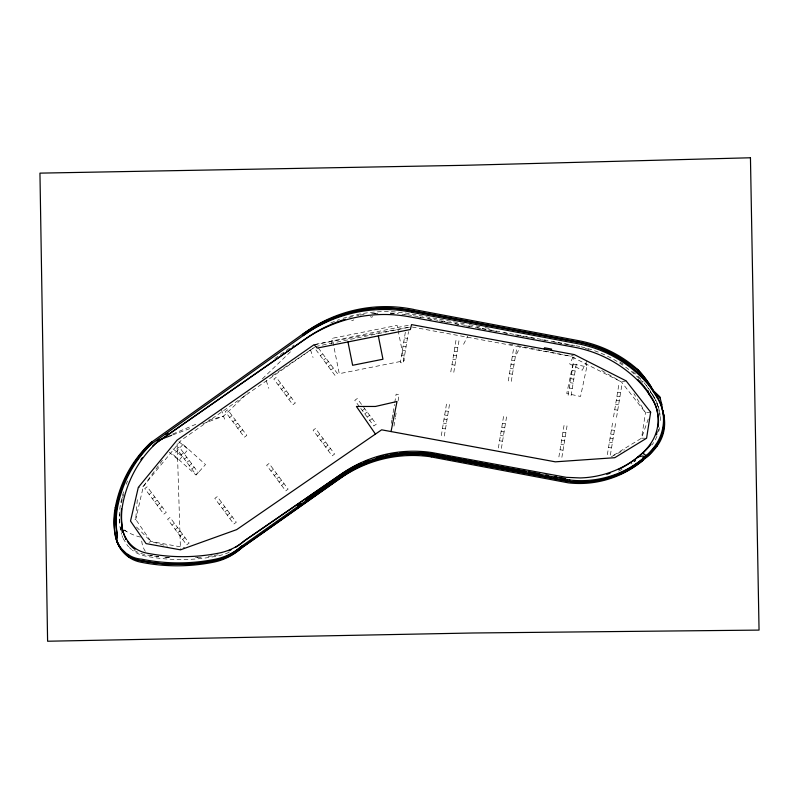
<?xml version="1.0" encoding="UTF-8"?>
<svg xmlns="http://www.w3.org/2000/svg" width="799" height="799" viewBox="0 0 799 799"><rect width="100%" height="100%" fill="white"/><g stroke="black" fill="none" stroke-linecap="round" stroke-linejoin="round"><path stroke-width="0.6" stroke-dasharray="4 3" d="M137.318 499.675L135.72 519.38L150.951 541.472L167.48 546.156M331.475 344.109L332.214 338.327L397.113 325.393L404.164 360.748L339.255 373.682L332.214 338.327M573.742 359.4L574.042 357.003M586.346 365.792L586.646 363.395M405.343 332.264L400.359 362.636L403.345 363.126L408.519 331.625M391.34 423.39L391.9 419.974M392.089 418.836L392.908 413.802M393.108 412.634L394.446 404.444M394.736 402.656L396.134 394.157L399.12 394.646L398.132 400.718M393.957 426.147L395.265 418.187M395.445 417.048L396.284 411.944M648.269 418.966L641.527 438.192L611.365 456.638M463.58 344.319L467.755 336.089M516.613 354.087L520.269 346.886M586.955 360.998L582.251 370.257L569.647 363.865L574.351 354.606L570.716 356.234L411.155 326.831L334.342 342.661M162.397 460.254L143.361 486.361L135.72 519.38L132.594 520.389M202.636 423.87L223.55 416.149L248.159 392.479M262.372 378.816L291.096 351.2M229.653 417.448L232.08 415.63M181.163 454.721L183.59 452.913M278.182 384.978L280.609 383.17M320.309 355.675L322.736 353.867M232.879 421.782L235.305 419.964M184.389 459.055L186.816 457.248M281.408 389.323L283.835 387.505M235.315 425.058L237.752 423.25M323.535 360.009L325.962 358.202M186.836 462.341L189.263 460.534M283.845 392.599L286.282 390.791M149.103 494.411L151.53 492.603M237.762 428.334L240.189 426.526M325.982 363.285L328.409 361.478M189.273 465.617L191.7 463.81M286.292 395.875L288.719 394.067M240.269 431.71L242.706 429.902M328.419 366.571L330.846 364.763M191.79 468.993L194.217 467.175M152.329 498.746L154.756 496.938M288.799 399.25L291.236 397.443M330.936 369.937L333.363 368.129M154.776 502.022L157.203 500.214M157.213 505.298L159.64 503.49M159.73 508.673L162.157 506.866M171.965 525.103L174.392 523.295M175.191 529.437L177.618 527.63M177.638 532.713L180.065 530.906M219.156 504.249L221.583 502.441M180.075 535.999L182.502 534.181M317.433 436.084L319.86 434.276M270.981 471.13L273.408 469.323M222.382 508.583L224.809 506.776M182.591 539.365L185.018 537.557M320.659 440.419L323.096 438.611M224.819 511.869L227.256 510.062M274.207 475.465L276.634 473.657M362.337 410.546L364.773 408.738M227.266 515.145L229.693 513.338M323.106 443.695L325.533 441.887M276.654 478.741L279.081 476.933M364.783 413.832L367.21 412.024M325.543 446.981L327.98 445.173M229.772 518.521L232.209 516.703M279.091 482.027L281.528 480.219M367.22 417.108L369.657 415.3M328.059 450.346L330.486 448.539M281.608 485.393L284.035 483.585M369.737 420.484L372.164 418.666M274.786 358.531L294.132 345.048M272.179 375.88L314.576 347.225M611.425 456.698L624.608 449.777M149.004 542.331L150.951 541.472L184.669 547.585M172.724 434.057L196.814 423.879M172.814 434.886L191.271 428.064M208.569 420.184L223.55 416.149M626.136 380.883L621.482 381.992L570.716 356.234L514.396 345.048M315.225 344.459L409.218 325.083M333.123 342.921L315.615 346.526L181.313 440.109L143.361 486.361L138.317 487.37M314.067 344.699L409.947 327.051M650.646 412.184L645.502 412.664L621.482 381.992L600.059 369.547M645.582 438.222L641.527 438.192L645.502 412.664L633.887 393.597M404.414 337.907L407.4 338.406M512.339 356.204L515.325 356.694M454.851 347.136L457.847 347.625M403.735 342.062L406.721 342.551M511.65 360.349L514.646 360.838M572.164 370.466L575.15 370.956M454.172 351.29L457.168 351.78M403.076 346.097L406.062 346.586M510.99 364.384L513.977 364.873M571.485 374.621L574.471 375.111M453.512 355.325L456.499 355.815M402.416 350.132L405.403 350.621M510.331 368.419L513.318 368.908M452.853 359.36L455.839 359.85M570.826 378.656L573.812 379.145M570.166 382.691L573.153 383.18M401.537 355.465L404.524 355.954M509.452 373.752L512.449 374.242M451.974 364.694L454.961 365.183M617.607 392.149L620.603 392.639M569.288 388.024L572.274 388.514M616.928 396.294L619.924 396.783M616.269 400.329L619.255 400.818M615.61 404.364L618.596 404.853M614.731 409.697L617.717 410.187M611.415 429.912L614.411 430.401M610.736 434.067L613.722 434.556M445.373 410.876L448.359 411.365M610.076 438.102L613.063 438.591M562.935 432.199L565.922 432.688M502.431 423.23L505.427 423.72M444.693 415.021L447.68 415.51M609.417 442.137L612.404 442.626M562.256 436.354L565.243 436.843M501.752 427.375L504.738 427.864M444.024 419.056L447.021 419.545M608.538 447.47L611.525 447.959M561.597 440.389L564.583 440.878M501.093 431.41L504.079 431.899M443.365 423.09L446.361 423.58M560.928 444.424L563.924 444.913M500.434 435.445L503.42 435.934M442.496 428.424L445.482 428.913M560.059 449.757L563.045 450.246M499.555 440.778L502.541 441.268M464.329 323.775L413.003 314.317A138.816 138.816 0 0 0 342.761 318.421M469.223 324.684L480.219 326.711M485.113 327.61L491.215 328.739M413.363 315.785L574.681 345.518M417.258 316.863L420.923 317.533M428.264 318.891L431.929 319.56M439.26 320.918L442.926 321.588M444.144 321.817L447.81 322.496M455.15 323.845L458.816 324.514M466.147 325.872L469.812 326.541M477.143 327.9L480.808 328.569M482.037 328.798L486.921 329.697M488.139 329.927L491.814 330.596M493.033 330.826L496.698 331.505M504.029 332.853L507.695 333.533M515.025 334.881L518.701 335.55M519.919 335.78L524.803 336.679M526.032 336.908L529.697 337.577M530.916 337.807L534.581 338.486M541.922 339.835L545.587 340.514M552.918 341.862L556.583 342.541M557.802 342.761L562.696 343.66M563.914 343.89L567.58 344.559M568.808 344.788L572.474 345.468M509.502 344.069L513.178 344.798M124.544 530.176L126.632 531.545M178.886 441.697L188.135 449.288L179.076 460.324L167.98 451.215M173.023 448.848L182.262 456.439M136.479 527.01L150.951 541.472M646.351 385.547L654.581 397.802L658.945 409.078M361.538 404.404L357.193 398.571L354.766 400.379L359.111 406.212M363.665 407.26L376.269 424.179L373.842 425.987L359.82 407.17M318.392 348.034L337.468 373.642L335.041 375.45L315.965 349.842M650.356 391.979L651.724 394.027M652.413 395.046L654.94 399.27M123.116 538.416L127.311 545.278A30.692 30.692 0 0 0 128.639 546.806M656.758 402.886L658.216 406.651M121.328 533.173L121.708 534.251M122.067 535.72L122.686 537.497M310.511 349.872L313.058 357.533M266.267 380.704L268.814 388.364M221.283 409.348L224.569 419.195M177.148 443.675L180.464 549.832M330.766 322.946A138.816 138.816 0 0 1 339.445 319.55M140.464 537.098A50.547 50.547 0 0 1 122.457 528.818M145.318 551.34A22.162 22.162 0 0 1 141.643 538.945M632.628 371.465A95.131 95.131 0 0 1 643.205 381.762M644.004 382.691A95.131 95.131 0 0 1 654.581 397.802A41.828 41.828 0 0 1 659.924 416.079M619.824 361.907A121.927 121.927 0 0 1 624.229 364.903M658.576 429.103A41.828 41.828 0 0 1 657.697 432.009M353.478 319.7A1.159 1.159 0 0 1 351.63 320.469M372.614 316.474A1.159 1.159 0 0 1 370.486 316.484M633.827 461.872A97.907 97.907 0 0 0 635.724 460.514A97.907 97.907 0 0 1 631.02 463.939M659.614 427.615A41.828 41.828 0 0 1 657.717 434.426M656.958 436.304A41.828 41.828 0 0 1 654.171 441.687M653.632 442.546A41.828 41.828 0 0 1 651.894 445.033M659.305 410.546A41.828 41.828 0 0 1 660.004 414.531M660.214 416.539A41.828 41.828 0 0 1 660.254 422.601M639.35 378.746A95.131 95.131 0 0 0 632.988 372.933A121.927 121.927 0 0 0 624.588 366.381M640.219 379.625A95.131 95.131 0 0 1 642.746 382.312M575.899 345.747A121.927 121.927 0 0 1 580.084 346.586M581.123 346.826A121.927 121.927 0 0 1 622.84 365.153M373.912 313.617A138.816 138.816 0 0 1 378.556 313.288M390.222 313.138A138.816 138.816 0 0 1 398.361 313.627M404.164 314.267A138.816 138.816 0 0 1 406.471 314.586M407.62 314.766A138.816 138.816 0 0 1 412.214 315.565M218.107 554.806A185.408 185.408 0 0 1 213.323 555.665M212.125 555.854A185.408 185.408 0 0 1 207.331 556.553M201.298 557.243A185.408 185.408 0 0 1 195.256 557.742M169.797 557.662A185.408 185.408 0 0 1 164.964 557.243M158.931 556.553A185.408 185.408 0 0 1 156.534 556.224M152.939 555.665A185.408 185.408 0 0 1 150.542 555.255M120.579 529.517A69.863 69.863 0 0 1 120.259 527.32M119.84 522.906A69.863 69.863 0 0 1 119.84 514.037M229.193 552.289A56.719 56.719 0 0 1 217.438 555.994A185.408 185.408 0 0 1 145.118 555.994A30.692 30.692 0 0 1 132.364 550.201M121.438 502.901A112.899 112.899 0 0 1 122.247 499.415M122.537 498.256A112.899 112.899 0 0 1 123.835 493.662M131.575 549.572A30.692 30.692 0 0 1 129.338 547.535M622.081 469.343A97.907 97.907 0 0 1 615.829 472.399M120.609 530.236A69.863 69.863 0 0 1 120.609 503.769A112.899 112.899 0 0 1 124.195 489.917M585.108 348.364A121.927 121.927 0 0 1 589.183 349.612M348.744 317.543A138.816 138.816 0 0 1 353.278 316.434M356.694 315.715A138.816 138.816 0 0 1 358.981 315.275M360.129 315.066A138.816 138.816 0 0 1 364.743 314.347M371.695 313.558A138.816 138.816 0 0 1 378.676 313.128M390.331 313.178A138.816 138.816 0 0 1 396.154 313.568M401.947 314.207A138.816 138.816 0 0 1 404.254 314.536M126.212 484.304A112.899 112.899 0 0 1 127.56 480.988M134.492 550.451A30.692 30.692 0 0 0 144.759 554.526A185.408 185.408 0 0 0 159.131 556.803M197.882 557.303A185.408 185.408 0 0 1 195.465 557.512M168.799 557.682A185.408 185.408 0 0 1 163.955 557.303M455.969 340.354L450.796 371.865L453.792 372.354L458.956 340.843L455.969 340.354M446.481 404.094L441.318 435.605L444.304 436.094L449.467 404.584L446.481 404.094M513.447 349.423L508.284 380.933L511.27 381.423L516.434 349.912L513.447 349.423M503.55 416.449L498.376 447.959L501.373 448.449L506.536 416.938L503.55 416.449M573.273 363.695L568.109 395.195L571.095 395.685L576.269 364.184L573.273 363.695M564.044 425.428L558.881 456.928L561.867 457.418L567.04 425.917L564.044 425.428M612.533 423.13L607.36 454.641L610.356 455.13L615.52 423.63L612.533 423.13M618.726 385.368L613.552 416.878L616.548 417.368L621.712 385.857L618.726 385.368M572.973 363.974L566.741 393.537L580.563 396.454L586.796 366.891L572.973 363.974M183.011 444.384L173.573 454.911L196.055 475.085L205.503 464.569L183.011 444.384M227.735 409.807L225.308 411.615L244.374 437.213L246.811 435.405L227.735 409.807M179.246 447.08L176.819 448.888L195.885 474.496L198.322 472.688L179.246 447.08M276.264 377.338L273.837 379.155L292.903 404.753L295.34 402.946L276.264 377.338M147.186 486.771L144.759 488.579L163.825 514.186L166.262 512.369L147.186 486.771M170.047 517.462L167.62 519.27L186.696 544.878L189.123 543.07L170.047 517.462M217.238 496.608L214.811 498.416L233.877 524.024L236.304 522.216L217.238 496.608M315.515 428.444L313.088 430.252L332.164 455.859L334.591 454.052L315.515 428.444M269.063 463.49L266.636 465.298L285.712 490.906L288.139 489.098L269.063 463.49"/><path stroke-width="1.2" d="M121.967 528.808L122.067 526.631A69.863 69.863 0 0 1 121.508 508.943M122.217 532.454L122.427 528.099A69.863 69.863 0 0 1 122.816 503.819A112.899 112.899 0 0 1 157.023 442.316L306.706 338.007A138.816 138.816 0 0 1 338.706 321.408M657.497 412.234L657.787 410.007M122.157 530.985L122.067 526.631M122.517 532.464L122.816 530.286A30.692 30.692 0 0 0 125.823 538.826M544.289 349.063L544.519 347.785L551.61 349.093L551.38 350.371M391.041 431.56L397.003 401.498L375.44 406.461L356.414 406.461L375.44 434.077M657.118 446.102L659.135 443.095A38.572 38.562 -68.7 0 0 662.8 411.465L661.452 403.325M643.085 458.626L648.498 453.912A67.406 67.406 0 0 0 656.758 444.634L658.776 441.627A38.572 38.562 -68.7 0 0 662.441 409.997A44.404 44.404 0 0 0 658.016 398.202L652.633 389.512A98.577 98.577 0 0 0 635.624 370.666A123.146 123.146 0 0 0 577.397 342.192L411.595 310.911A138.996 138.996 0 0 0 302.831 334.192M641.587 461.512L648.858 455.38A67.406 67.406 0 0 0 657.118 446.102M122.457 528.818A30.692 30.692 0 0 0 125.463 537.357L127.011 539.954A30.692 30.692 0 0 0 146.607 553.108A185.408 185.408 0 0 0 218.936 553.108A56.719 56.719 0 0 0 245.213 540.174L342.202 473.388A125.693 125.693 0 0 1 431.909 452.574L566.281 477.333L580.194 477.942A97.907 97.907 0 0 0 638.131 456.938L643.445 452.434A65.019 65.019 0 0 0 650.925 444.354M304.659 332.724L150.122 443.205A118.821 118.821 0 0 0 115.296 507.535M341.223 475.814L240.439 547.075A57.328 57.328 0 0 1 213.643 560.618M339.725 478.701L240.799 548.543A57.328 57.328 0 0 1 214.002 562.087A184.639 184.639 0 0 1 140.225 562.067A30.901 30.901 0 0 1 128.889 557.243M156.664 440.848L158.881 439.42M165.832 434.456L167.87 433.038M297.637 505.787L300.704 503.68M305.807 500.164L308.863 498.057M313.967 494.541L342.561 474.856A125.693 125.693 0 0 1 348.204 471.18M297.827 505.797L300.893 503.69M305.997 500.174L340.704 476.274M160.12 439.57L171.655 435.305M638.131 456.938L642.466 455.989L644.963 456.798L641.227 460.044A98.247 98.247 0 0 1 567.939 481.447L430.881 455.47A125.892 125.892 0 0 0 339.395 477.273M526.331 471.37L432.269 454.042A125.693 125.693 0 0 0 406.521 452.893M528.778 471.829L539.774 473.847M545.877 474.976L548.324 475.425M554.426 476.554L556.873 477.003M559.32 477.452L565.422 478.581M483.804 463.889L489.917 465.018M496.029 466.147L498.466 466.596M525.702 473.018L430.421 455.46A125.693 125.693 0 0 0 409.158 454.132M528.149 473.467L542.801 476.164M545.248 476.613L551.35 477.742M553.797 478.192L556.244 478.641M562.346 479.77L564.793 480.219M413.443 309.493L579.245 340.813A123.146 123.146 0 0 1 637.442 369.278A108.045 107.955 45.1 0 1 651.125 386.826L653.432 390.731L659.864 396.783L661.812 404.793M413.802 310.961L579.605 342.282M411.954 312.379L577.747 343.7A123.146 123.146 0 0 1 635.954 372.164A98.577 98.577 0 0 1 652.983 390.981L658.376 399.67A44.404 44.404 0 0 1 662.82 411.465A44.634 44.634 0 0 1 657.597 444.034L655.26 447.52A67.406 67.406 0 0 1 647.01 456.798L645.322 456.309M432.738 454.052L569.797 479.949M433.098 455.52L570.156 481.417M431.24 456.938L568.309 482.836A98.247 98.247 0 0 0 641.557 461.462M642.825 457.467L645.322 458.266M128.889 557.243C121.488 552.199 116.704 543.959 115.226 535.2A74.836 74.836 0 0 1 115.226 507.525M660.224 398.252L653.792 392.199L651.495 388.294A108.045 107.955 45.1 0 0 637.832 370.716M118.651 544.558A29.513 29.503 58.4 0 1 117.353 541.992L116.414 539.575L117.083 533.782A74.836 74.836 0 0 1 117.083 506.107A118.821 118.821 0 0 1 151.93 441.747M115.965 538.276C118.022 545.308 122.487 551.6 128.529 555.774A30.901 30.901 0 0 0 139.865 560.598A184.639 184.639 0 0 0 213.643 560.598M647.829 390.531L648.938 394.037M643.445 452.434L644.124 454.591L646.651 455.33A67.406 67.406 0 0 0 654.9 446.052L657.227 442.556A44.634 44.634 0 0 0 662.441 409.997A38.552 38.522 -68.7 0 1 664.219 419.535M378.317 335.9L382.961 359.24L352.629 365.283L347.974 341.942M125.463 537.357L125.713 539.475M135.021 549.382A30.692 30.692 0 0 1 127.371 541.422M643.405 460.054A98.247 98.247 0 0 1 570.146 481.497M152.289 443.215A118.821 118.821 0 0 0 117.513 507.595A74.836 74.836 0 0 0 117.443 535.25L116.774 541.043L117.713 543.46A29.613 29.603 0 0 0 122.307 550.721L126.442 554.666L131.236 557.702A28.165 28.165 0 0 0 142.072 560.648A184.639 184.639 0 0 0 215.85 560.658A57.328 57.328 0 0 0 242.646 547.115L341.582 477.293A125.892 125.892 0 0 1 433.108 455.45M413.822 310.861A138.996 138.996 0 0 0 305.048 334.242L150.482 444.683A118.821 118.821 0 0 0 115.655 509.013A74.836 74.836 0 0 0 115.585 536.668M579.605 342.242A123.146 123.146 0 0 1 637.802 370.746M339.805 321.018A138.816 138.816 0 0 1 345.348 319.191M349.163 470.601A125.693 125.693 0 0 1 359.031 465.258M363.106 463.38A125.693 125.693 0 0 1 370.396 460.434M339.755 478.741A125.892 125.892 0 0 1 431.25 456.858M389.083 456.199A125.693 125.693 0 0 1 391.29 455.81M393.507 455.46A125.693 125.693 0 0 1 396.843 455.011M399.081 454.761A125.693 125.693 0 0 1 406.911 454.202M303.191 335.66A138.996 138.996 0 0 1 411.974 312.279M140.884 459.715A112.899 112.899 0 0 1 142.322 457.807M152.579 446.202A112.899 112.899 0 0 1 155.176 443.735L304.858 339.425A138.816 138.816 0 0 1 411.515 317.203L574.052 347.156A121.927 121.927 0 0 1 631.14 374.351A95.131 95.131 0 0 1 647.819 392.369L653.093 400.689A41.828 41.828 0 0 1 657.447 411.964L658.156 415.949A41.828 41.828 0 0 1 658.086 427.036M657.088 431.989A41.828 41.828 0 0 1 656.199 434.896M663.01 431.6A38.552 38.522 -68.7 0 1 661.912 435.075M341.253 475.864A125.892 125.892 0 0 1 432.748 453.972M304.689 332.774A138.996 138.996 0 0 1 413.463 309.393M637.472 369.248A107.795 107.456 45.1 0 1 651.125 386.826M117.353 541.992A29.613 29.603 0 0 0 121.947 549.253L126.082 553.198L130.876 556.234A28.165 28.165 0 0 0 141.713 559.18A184.639 184.639 0 0 0 215.49 559.18A57.328 57.328 0 0 0 242.287 545.647M643.045 458.576A98.247 98.247 0 0 1 569.787 480.029M346.956 470.551A125.693 125.693 0 0 0 340.344 474.796L243.355 541.582A56.719 56.719 0 0 1 235.395 547.405M347.915 469.972A125.693 125.693 0 0 1 360.898 463.32M363.994 462.002A125.693 125.693 0 0 1 368.179 460.374M376.709 457.577A125.693 125.693 0 0 1 383.23 455.879M385.418 455.39A125.693 125.693 0 0 1 387.615 454.941M390.931 454.341A125.693 125.693 0 0 1 397.602 453.413M399.84 453.183A125.693 125.693 0 0 1 422.252 453.073M231.071 549.782A56.719 56.719 0 0 1 228.834 550.821M638.001 379.565A95.131 95.131 0 0 1 647.46 390.901L652.733 399.21A41.828 41.828 0 0 1 657.088 410.496L657.797 414.471A41.828 41.828 0 0 1 649.687 444.973A65.019 65.019 0 0 1 641.597 453.852L636.284 458.356A97.907 97.907 0 0 1 618.626 469.452M610.096 473.128A97.907 97.907 0 0 1 606.811 474.296M650.646 412.184L646.591 438.222L614.761 457.697L555.325 461.832L381.622 429.822L236.694 529.617L180.464 549.832L146.067 543.6L130.517 521.058L138.317 487.37L177.038 440.179L314.067 344.699L317.183 348.084L410.376 329.508L411.545 324.604L574.351 354.606L626.136 380.883L650.646 412.184M750.451 157.773L464.109 165.313L39.95 173.133L47.6 641.227L472.628 632.998L759.05 630.101L750.451 157.773"/></g></svg>
